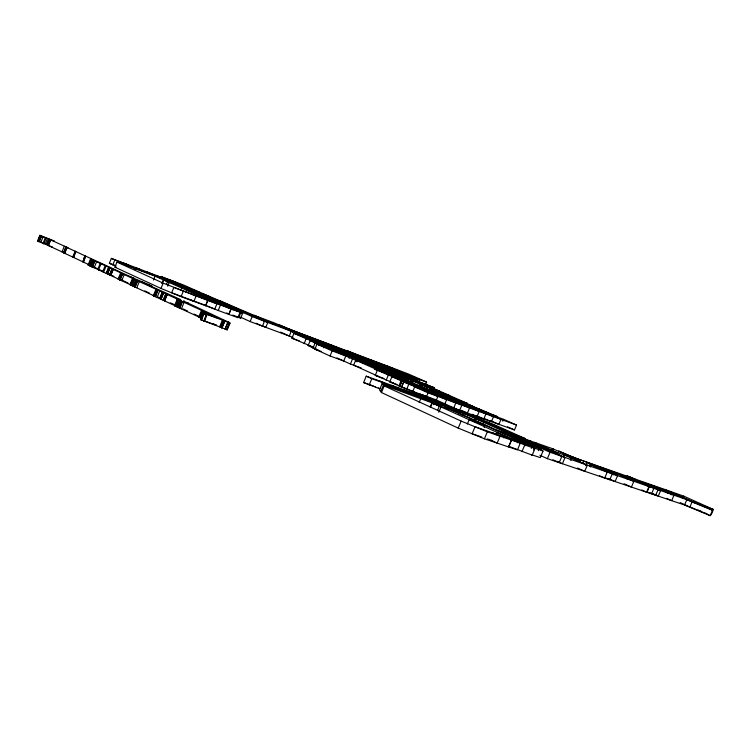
<?xml version="1.0" encoding="UTF-8"?>
<svg xmlns="http://www.w3.org/2000/svg" width="751" height="751" viewBox="0 0 751 751"><rect width="100%" height="100%" fill="white"/><g stroke="black" fill="none" stroke-linecap="round" stroke-linejoin="round"><path stroke-width="1.13" d="M39.822 235.316L41.465 236.086L39.193 241.766L37.55 240.996L39.822 235.316L52.363 240.245L54.447 241.259L50.401 239.776L48.12 245.455L65.666 253.556L63.694 252.824L66.013 247.041L67.984 247.783L50.401 239.776M40.254 235.532L37.982 241.202L40.338 235.561M38.16 241.268L40.432 235.598M38.968 241.672L41.239 235.983M39.052 241.7L41.324 236.021M43.126 236.706L40.854 242.385L43.821 243.784L46.102 238.086L41.465 236.086M46.975 244.713L46.478 244.479L48.749 238.827L49.247 239.053L46.975 244.713L45.238 244.066L47.501 238.405M48.12 245.455L50.627 239.822M49.059 245.483L48.562 245.258L50.824 239.607M61.995 251.989L64.304 246.225M63.61 252.589L65.928 246.826M64.793 253.303L67.111 247.52L75.344 251.341L73.007 257.171L64.436 253.171L66.755 247.389L66.013 247.041M83.267 260.832L84.882 255.8L82.873 261.817L72.65 257.039L75.344 251.341M73.354 257.368L75.691 251.538L74.997 251.21M73.701 257.499L75.691 251.538M89.82 265.084L83.23 262.024L85.595 256.129L84.882 255.8M83.586 262.146L85.595 256.129M101.836 264.061L93.068 260.231L90.646 266.23L92.345 266.858L88.092 265.028L90.505 259.039L92.195 259.668M88.58 265.263L91.078 259.302M88.759 265.328L91.171 259.339M89.679 265.779L92.176 259.818L89.913 265.892M93.556 260.466L91.143 266.474L93.734 260.531M92.242 266.99L94.748 261.01M101.094 263.714L98.512 269.769L99.414 270.088L92.486 267.093L94.842 261.038M94.185 267.722L96.597 261.714M97.78 269.412L100.202 263.385M105.178 265.694L122.31 273.561L120.611 272.932L118.123 279.09L119.831 279.71L102.737 271.749L105.178 265.694L100.944 263.732M103.629 272.078L106.069 266.023M115.936 266.07L109.374 263.319L111.364 258.382L179.01 284.056M106.257 273.326L108.707 267.253M106.342 273.364L108.886 267.318L110.012 267.844L107.562 273.927M107.384 273.862L109.928 267.816M112.819 264.906L114.819 259.949L111.364 258.382M109.524 274.866L111.974 268.774M109.608 274.904L112.152 268.839L113.298 269.374L110.744 275.439M110.66 275.401L113.119 269.309M116.959 262.08L163.174 283.127L216.87 303.911L214.777 309.074L181.094 296.673L161.024 288.45L114.912 267.178L116.959 262.08L121.211 262.859L131.594 266.783M118.649 279.344L121.221 273.223M118.827 279.41L121.315 273.251M119.803 279.898L122.291 273.721M119.897 279.926L122.479 273.796M122.544 273.833L134.176 279.072L132.467 278.443L129.961 284.667L131.669 285.286L120.057 280.001L122.544 273.833L120.611 272.932M121.765 280.621L124.253 274.462M134.955 269.6L135.734 267.656L139.986 269.581M130.496 284.929L133.011 278.696M130.58 284.967L133.096 278.734M130.674 284.995L133.19 278.762M131.678 285.493L134.288 279.288M132.467 278.443L137.349 280.545L135.649 279.916L133.124 286.159L134.833 286.779L131.932 285.596L134.382 279.316M133.64 286.225L135.743 281.034M133.659 286.422L136.278 280.207M133.838 286.488L136.363 280.245M134.851 286.985L137.386 280.733M134.945 287.023L137.564 280.799M137.64 280.836L157.635 289.961L155.926 289.332L153.345 295.697L155.063 296.316L135.114 287.098L137.64 280.836L135.649 279.916M136.823 287.717L139.348 281.475M153.476 280.085L155.063 276.161L209.595 300.456L207.689 300.503L205.577 305.704L206.412 305.648L171.66 292.806L173.819 287.492L231.684 309.14L202.817 297.527L204.544 298.166M153.908 295.969L156.574 289.633M154.096 296.035L156.668 289.67M155.147 296.551L157.729 290.177M155.241 296.589L157.823 290.215M155.926 289.332L178.926 299.846L177.217 299.217L174.579 305.704L176.297 306.324L155.41 296.664L157.907 290.243M161.7 283.587L163.68 279.701L162.883 281.663M157.128 297.293L159.71 290.919M161.024 288.45L163.174 283.127M159.634 298.476L162.31 292.13M159.813 298.541L162.394 292.158L163.652 292.74L161.061 299.133M166.403 284.563L167.604 281.597L163.296 279.654M160.883 299.067L163.465 292.674M160.967 299.095L163.558 292.712M167.717 286.187L169.322 282.245L167.604 281.597M163.183 300.147L165.868 293.782M163.361 300.212L165.952 293.81L167.21 294.401L164.619 300.804M164.441 300.738L167.032 294.336M164.525 300.775L167.126 294.364M181.385 288.806L182.174 286.863L164.159 279.916M175.171 305.995L177.893 299.536M175.349 306.061L177.546 300.644M176.457 306.596L179.189 300.137M176.645 306.661L179.273 300.165M179.367 300.212L181.949 301.245L180.231 300.616L177.593 307.121L179.311 307.741L176.729 306.718L179.367 300.212L177.217 299.217M181.094 296.673L183.253 291.36M178.184 307.412L180.822 300.907M178.278 307.441L181.01 300.973M185.835 292.083L186.652 290.083L202.629 296.091L201.822 298.072M182.127 301.508L179.48 308.023L182.305 301.573L203.174 311.102L201.456 310.473L198.762 317.1L201.005 318.161L203.709 311.515L201.456 310.473M198.762 317.1L200.479 317.72L179.752 308.145L182.399 301.62L180.231 300.616M181.47 308.755L184.117 302.249M193.251 292.702L194.03 290.797M196.631 293.97L197.4 292.073L172.035 280.677M197.757 294.392L198.527 292.505L252.158 316.603L403.55 373.303L419.03 379.649M199.381 317.401L202.169 310.801M199.559 317.466L202.254 310.839M200.724 318.039L203.427 311.393M205.671 305.713L207.792 300.503M200.817 318.067L203.605 311.468M184.502 301.348L183.554 301.001L229.346 322.526L227.544 321.935L230.031 323.09L227.29 329.811L200.78 319.682L203.549 312.876L219.348 318.612L204.985 312.116L204.216 314.012M201.099 319.879L203.868 313.064M201.869 319.034L203.85 314.171M205.614 312.407L204.835 314.312L205.699 312.444M203.803 321.146L206.572 314.322L203.549 312.876M204.169 321.278L206.572 314.322M204.479 321.428L206.947 314.462M207.492 306.089L218.231 310.492L220.334 305.328M219.639 326.826L222.38 320.086L207.257 314.603M220.362 327.173L223.103 320.433M220.456 327.201L223.197 320.461M220.541 327.239L223.291 320.499M221.761 327.83L224.511 321.081M221.845 327.868L224.69 321.146L230.031 323.09M221.967 327.915L224.718 321.165L222.38 320.086M218.231 310.492L228.764 314.378L230.848 309.262M228.952 314.34L231.026 309.234L240.902 312.388L238.865 317.391L237.907 317.645L228.764 314.378M227.797 322.273L225.131 329.041L227.957 322.348M226.755 329.623L229.421 322.864M226.83 329.661L229.571 322.93M237.907 317.645L239.973 312.576M241.39 313.223L242.179 311.299L216.898 299.959L205.746 295.744M238.865 317.391L240.695 318.067L242.733 313.073L221.348 304.239L238.32 311.092M293.059 337.424L250.13 321.559L252.158 316.603M272.613 324.394L273.364 322.545L273.852 322.742C301.695 334.589 330.534 343.996 358.189 356.303L357.382 358.096M292.336 332.468L293.087 330.618L349.806 351.928M312.641 346.84L291.951 338.203L293.96 333.313L320.621 343.273L332.768 348.689L306.126 338.757L293.96 333.313M296.373 334.279L297.133 332.421M304.108 343.695L306.126 338.757M318.274 350.107L308.154 345.526L310.182 340.579L336.814 350.492L411.961 383.742L388.342 375.059L377.415 370.177L375.284 375.34L391.562 382.212M317.138 349.957L313.017 348.089L315.073 343.076L319.231 344.625M317.129 343.094L317.898 341.226L303.404 334.777M316.988 344.108L332.149 350.895L345.807 355.965L343.733 360.996L330.055 355.993L314.922 349.14L316.988 344.108L323.362 346.474L310.182 340.579M322.226 343.93L322.968 342.118L331.782 345.732M322.817 345.216L323.578 343.357L309.093 336.908M323.55 347.807L324.357 345.854L337.509 351.731M330.055 355.993L332.149 350.895M344.042 352.144L344.775 350.36L388.755 366.826L403.55 373.303M349.14 358.311L349.947 356.359L325.774 347.375L312.594 341.47M336.936 357.917L350.426 364.019L352.51 358.959L375.35 367.417L374.533 369.389M355.645 361.222L356.453 359.26M355.758 361.269L356.565 359.307M357.147 357.992L357.889 356.199M357.025 361.841L357.842 359.879M369.905 362.742L370.637 360.968L357.26 355.054M379.931 388.877L363.597 382.531L366.216 376.167L435.89 401.241L435.073 403.221M369.163 385.103L371.801 378.711L384.484 383.245L379.95 381.189M376.176 370.13L376.993 368.15M376.298 370.177L377.115 368.197M377.265 370.609L378.082 368.628M380.71 391.534L383.414 384.981L431.891 402.818L506.812 436.791L511.525 440.17L508.68 446.986L484.423 438.819L458.232 428.108L381.442 392.538L379.499 389.872L382.541 382.55L397.251 389.253L407.915 393.055L397.007 388.183L412.797 394.791L454.853 409.793L419.621 393.899M386.183 380.269L388.342 375.059M381.442 392.538L384.174 385.911L382.156 383.432L392.876 387.263M391.9 373.228L392.66 371.388M412.768 391.712L389.76 381.884L391.919 376.664L415.528 385.329L432.304 392.811L408.797 384.212L391.919 376.664M390.942 387.507L391.797 385.432L400.058 389.271M399.663 386.361L401.841 381.104M399.785 386.408L401.954 381.151M401.485 387.187L403.662 381.921M401.607 387.234L403.785 381.968M407.173 381.208L407.558 378.983M407.831 381.255L408.61 379.358L401.588 376.242M406.61 389.497L408.797 384.212M410.637 382.409L411.417 380.504L410.647 382.419M411.98 382.963L412.75 381.057M411.351 393.195L412.168 391.215L435.449 399.598L475.176 417.472L444.62 406.591L504.118 433.487L517.739 438.753L508.54 435.026M412.496 392.163L414.693 386.859L503.555 419.311L516.538 425.047L514.501 429.929L451.004 407.202M413.885 394.341L414.702 392.36L429.553 398.969M418.814 382.334L419.715 380.175L418.363 379.142M414.965 394.726L415.791 392.754M419.002 385.845L419.79 383.949L419.096 385.92M419.64 386.145L420.41 384.23M420.964 386.69L421.733 384.775M423.968 387.91L424.747 386.014L427.751 387.122L414.223 380.935L378.898 367.821M425.733 384.343L426.606 382.221L425.855 381.677L408.168 373.895L347.619 350.961L354.115 353.646M419.161 402.536L420.907 398.321M426.211 388.736L427 386.849L431.994 389.065M422.503 399.513L423.348 397.476L434.651 402.583L433.796 404.639M428.952 390.135L429.741 388.229L445.456 394.782M426.296 397.129L428.07 392.839L516.538 425.047M429.516 390.586L430.314 388.671L429.741 388.229M433.731 389.562L434.472 387.769L400.133 374.176L411.877 379.377L434.472 387.769M430.145 407.033L431.9 402.827L440.997 406.948L438.8 412.243M430.548 407.399L432.304 403.174M436.096 400.649L437.861 396.406L424.522 390.445M439.288 396.537L440.114 394.538L454.402 400.893M441.044 397.317L441.87 395.317L469.948 405.615M437.495 410.581L439.26 406.329M444.254 397.138L445.061 395.204L430.314 388.671M446.911 398.114L447.718 396.19L476.819 409.088M444.47 404.864L446.648 399.607L433.346 393.665M451.614 400.208L452.412 398.274M451.717 400.245L452.524 398.312M453.66 408.15L455.819 402.949L442.555 397.035M459.706 410.318L461.856 405.146L448.61 399.241M458.73 413.932L459.574 411.914M459.809 412.881L460.626 410.919L448.328 406.526M462.1 415.125L462.935 413.116L423.066 395.139M463.236 415.519L464.071 413.519L550.042 452.262L690.244 500.833L709.282 508.634M458.232 428.108L461.152 421.095L384.174 385.911M467.347 424.033L469.14 419.715L485.052 425.301L484.17 427.432M474.66 420.691L475.505 418.664L486.564 422.597L526.761 440.677M483.146 423.677L483.982 421.677L472.576 416.542M484.423 438.819L487.343 431.816L520.283 443.128L517.467 449.868L508.521 446.854M495.989 434.322L496.777 432.426L498.476 433.017M502.748 421.236L503.555 419.311M503.621 437.795L504.419 435.89L496.777 432.426M508.934 445.878L511.375 440.048M517.608 442.78L518.397 440.903L515.12 438.903L452.083 410.393L432.67 403.174M521.936 451.689L524.752 444.958L534.994 448.488L532.206 455.153L508.699 446.282M524.855 445.747L525.644 443.869L512.989 437.542L523.287 441.137L540.955 449.107L524.62 443.174M527.024 443.118L527.878 441.072L561.861 456.355L559.223 462.654L552.858 459.762M529.774 443.006L530.619 441.006L537.143 443.578M531.267 448.375L532.055 446.498L504.419 435.89M533.576 449.962L534.365 448.056L543.029 451.051L540.279 457.631L531.586 454.702L532.206 455.153M538.279 450.647L539.18 448.488L543.029 451.051M539.903 455.247L547.366 458.645L550.042 452.262M551.844 450.675L552.661 448.722C584.419 462.597 617.904 472.097 649.38 486.695M552.454 450.929L553.271 448.976M558.031 452.872L558.847 450.938L580.298 460.523L579.472 462.494M563.344 456.908L564.189 454.899L587.301 465.179L584.738 471.281L577.557 468.033M570.281 460.025L571.126 458.007M571.051 460.288L571.896 458.27M582.767 463.555L583.593 461.602M585.545 465.639L586.784 462.71L591.788 464.953L590.652 464.55L589.826 466.512M590.633 467L591.459 465.038L590.652 464.55M607.052 471.975L607.85 470.079L618.796 474.557L611.981 471.515M613.886 475.026L614.684 473.121M626.597 478.753L627.376 476.904M627.798 479.288L628.587 477.439L642.443 482.273L641.241 481.748L668.287 491.201L690.244 500.833M649.014 486.535L646.63 492.177L687.972 506.165L687.353 505.817M547.366 458.645L646.986 492.337L649.286 486.629M667.395 493.304L668.287 491.201M671.178 494.862L672.079 492.75M682.837 498.157L683.701 496.111L713.45 509.497L711.225 514.735M689.765 507.338L692.056 501.959L686.818 499.64L684.546 505.001L710.146 515.684L712.436 510.305L706.175 506.981M231.881 308.192L224.361 304.606M226.689 307.093L227.45 307.018M114.912 267.178L116.518 267.422M481.832 437.063L472.116 433.787L475.036 426.775L509.478 438.706L524.752 444.958M487.23 438.884L492.628 440.706M527.221 444.16L528.385 444.564M692.863 501.715L713.45 509.497M516.397 439.119L527.005 442.808M645.607 484.545L649.765 485.991M523.175 442.179L533.754 445.859M496.777 430.163L531.117 442.208M571.821 456.73L575.886 458.157M577.237 458.758L630.277 477.336M633.684 478.603L683.701 496.111M542.466 447.305L580.298 460.523M637.28 480.856L641.457 482.311M530.619 441.006L524.085 438.706L518.622 436.247L525.165 438.556L495.125 425.066L463.095 412.017M552.661 448.722L534.196 442.264L555.909 452.008M363.597 382.531L373.416 385.986M200.78 319.682L216.617 325.324L213.509 323.859M226.624 329.22L224.812 328.647L227.29 329.811M397.739 388.211L398.603 388.52M423.348 397.476L413.106 393.073M427.488 397.279L429.084 397.852M392.689 382.606L393.58 382.935M389.76 381.884L397.054 384.521M409.126 389.694L398.875 386.005L401.053 380.748L419.011 387.948M203.709 311.515L206.703 312.735L204.985 312.116M375.284 375.34L383.911 378.466M490.835 414.89L496.571 417.087L492.318 415.209M454.505 401.869L445.315 398.039M127.435 282.78L127.97 282.977L121.305 279.841M350.426 364.019L361.287 367.981M454.439 399.166L482.367 411.116L436.059 394.181L401.381 378.729L413.078 383.038M462.372 402.029L467.056 403.756M308.154 345.526L313.73 347.582M465.291 403.343L469.976 405.061M88.092 265.028L89.791 265.647M461.133 402.132L466.718 404.188M468.389 404.695L473.064 406.413M421.686 387.779L440.114 394.538M180.672 299.574L146.361 284.216L151.984 286.122L147.074 283.85L132.392 277.739M313.017 348.089L316.143 349.234M477.664 408.45L497.763 416.749L485.343 412.205L417.312 382.081L428.511 386.221L467.648 403.531L456.42 399.401M474.36 407.342L479.025 409.051M314.922 349.14L321.306 351.487M469.187 405.7L474.754 407.746M476.885 408.46L481.551 410.168M413.172 385.338L426.493 390.22M110.66 274.772L110.125 274.584L113.899 276.349M478.331 409.464L480.039 410.084M482.18 410.806L486.845 412.515M387.366 372.477L399.11 376.814M438.49 391.459L449.783 395.627M394.125 375.491L407.849 380.917M291.951 338.203L299.433 340.954M410.497 381.884L398.79 377.575L344.906 353.599L396.659 372.881L408.413 378.082L357.063 358.997M437.495 391.853L458.157 400.536M377.415 370.177L401.1 378.898M418.288 385.357L424.118 387.497M436.312 391.994L453.322 398.246M410.647 382.86L422.325 387.15M451.773 397.983L457.368 400.039M112.556 268.539L113.091 268.736M37.55 240.996L41.314 242.395M42.882 242.977L45.238 244.066M46.478 244.479L48.562 245.258M43.821 243.784L43.032 243.493L45.313 237.795L46.102 238.086M48.346 245.502L52.176 246.919L51.65 246.675M386.746 370.91L390.586 372.336M383.461 369.858L388.342 371.848M374.542 366.77L407.971 379.302M407.596 378.983L424.747 386.014M129.914 276.64L134.082 278.368L85.952 256.26M428.69 387.112L440.02 391.309M232.65 315.091L237.832 317.006M373.838 363.86L374.833 364.235M403.278 375.031L382.879 366.535L405.634 375.04L417.594 380.316L403.728 375.228L390.529 369.389M385.244 368.713L385.826 368.929M351.43 356.265L346.342 354.134M223.3 305.141L234.171 309.224M357.88 355.824L362.433 357.532M230.519 308.417L229.327 307.976L242.733 313.073M406.601 374.43L426.606 382.221M109.374 263.319L115.682 265.676M323.212 344.427L316.105 341.583M325.343 345.376L320.076 343.254M273.364 322.545L254.063 315.298L267.741 321.419M255.922 316.124L202.047 293.284M211.575 299.799L246.666 312.989M287.943 328.628L292.233 330.233M253.763 316.171L293.341 331.031L279.672 324.93M352.472 353.43L357.025 355.139M114.819 259.949L127.069 264.587L124.253 263.31M188.144 287.915L200.414 292.561M118.555 262.371L155.063 276.161M174.316 281.813L175.884 282.404M226.624 312.979L228.614 313.796M698.317 510.154L701.425 511.431M689.033 506.596L705.959 513.534M461.152 421.095L487.343 431.816M170.289 302.897L175.03 304.831M419.715 380.175L399.72 371.867M692.056 501.959L712.436 510.305M407.211 374.702L386.972 365.925M693.793 502.128L664.579 489.417M371.304 360.273L385.423 366.507M386.943 368.056L399.71 373.698M461.114 401.128L489.99 413.904M652.441 485.662L673.985 495.191L671.676 500.654L666.55 498.364M353.148 353.505L367.812 359.917M349.872 352.275L363.268 358.208M375.331 363.719L388.117 369.379M403.212 376.148L412.825 380.41M487.915 413.594L500.983 419.387L498.908 424.343L490.882 420.757M423.986 387.45L440.124 393.843L436.453 392.041M386.512 369.098L389.947 370.628L380.813 366.976M640.077 481.447L660.627 490.563L658.27 496.12L653.145 493.82M384.606 368.384L387.46 369.699M480.368 410.844L493.473 416.655L491.389 421.658L484.339 418.504M637.468 480.537L658.054 489.671L655.698 495.247L650.563 492.947M364.789 359.776L376.608 365.089M636.294 480.133L640.284 481.898M456.965 400.856L469.431 406.385M633.281 479.082L653.924 488.234L651.549 493.848L646.395 491.539M378.091 365.962L389.891 371.201M472.783 408.075L485.916 413.904L483.813 418.945L476.754 415.782M327.398 343.78L341.179 349.947M393.317 373.172L400.349 376.298M449.549 398.133L462.053 403.691M352.651 355.242L365.502 360.949M466.033 405.606L479.204 411.454L477.082 416.533L472.032 414.27M388.201 371.276L395.242 374.411M364.873 361.043L376.702 366.3M384.352 369.849L391.402 372.984M456.336 402.067L469.553 407.943L467.413 413.078L461.33 410.346M369.22 363.522L433.327 392.05M375.791 366.45L376.739 366.873M410.788 382.024L411.783 382.466M618.167 474.332L633.844 481.316L631.413 487.07L624.109 483.785M334.843 348.586L347.722 354.322M348.22 354.838L360.095 360.123M680.143 502.607L686.32 505.357M300.513 333.688L312.472 339.199M400.536 378.213L403.127 379.368M344.765 353.796L353.289 357.598M594.858 465.536L617.575 475.674L615.097 481.551L608.911 478.762M419.875 387.798L425.704 390.398M507.516 426.812L514.501 429.929M589.507 463.667L612.29 473.834L609.793 479.758L605.663 477.889M391.384 375.312L402.264 380.175M405.437 381.621L422.306 389.159M312.604 340.278L324.751 345.704M591.459 465.038L607.23 472.088L604.715 478.04L599.476 475.674M276.396 324.667L291.247 331.247L289.285 336.035L280.602 332.102M381.555 371.698L355.711 360.142L353.637 365.183L378.401 376.373M330.675 349.196L352.51 358.959M414.693 386.859L428.07 392.839M315.073 343.076L319.203 344.934M220.109 300.898L267.807 322.47L265.816 327.352L261.592 325.436M641.739 489.952L646.986 492.337M243.333 311.731L264.474 321.221L262.475 326.122L256.138 323.249M207.069 295.725L214.288 298.973M487.493 422.353L565.052 457.462L562.415 463.733L557.129 461.33M168.637 279.391L191.036 289.464L134.307 268.013L125.192 263.873M163.99 277.739L172.739 281.672M162.929 277.335L161.305 276.603L184.295 285.324L209.679 296.72L179.132 285.173L227.985 306.53L220.597 303.526M226.473 306.164L228.764 307.197M166.393 279.269L178.4 284.685M170.965 281.869L156.546 275.542M182.174 286.863L221.047 304.784M509.356 434.576L523.287 441.137M410.093 390.135L412.984 391.44M412.168 391.215L414.702 392.36M518.012 439.297L521.729 440.978M146.924 271.9L160.235 277.814M423.123 396.659L442.151 405.258M310.567 346.418L313.599 347.788M139.142 269.262L140.587 269.919M423.771 398.706L403.278 389.553M191.871 294.251L196.058 296.147L193.927 301.404L189.75 299.489M240.639 317.241L250.13 321.559M238.734 317.175L240.695 318.067M493.041 433.008L500.053 436.2L497.171 443.109L491.173 440.339M366.216 376.167L371.801 378.711M378.26 387.891L380.062 388.727M374.505 386.361L375.538 386.84M187.356 302.766L188.107 303.113M186.971 302.719L188.257 303.32M76.048 251.669L85.239 255.931M94.025 260.513L94.757 260.86L90.505 259.039M225.131 328.506L226.52 329.154L224.953 328.44M107.046 273.073L109.562 274.246M93.659 266.896L102.333 270.97M144.765 290.881L149.374 293.05M157.466 296.861L160.507 298.288M182.991 308.868L187.572 311.017M194.04 314.068L199.053 316.434M63.694 252.824L64.436 253.171M82.516 261.686L83.23 262.024M98.512 269.769L102.737 271.749M118.123 279.09L120.057 280.001M129.961 284.667L131.932 285.596M133.124 286.159L135.114 287.098M153.345 295.697L155.41 296.664M174.579 305.704L176.729 306.718M177.593 307.121L179.752 308.145M90.646 266.23L92.486 267.093M693.333 501.884L695.06 502.804M705.705 513.243L710.146 515.684M532.055 446.498L534.994 448.488M629.545 476.772L626.944 475.852L635.158 479.251L629.545 476.772M143.112 282.564L141.517 281.972L144.305 283.108L143.112 282.564M392.172 370.891L337.715 350.595L324.826 344.84L379.396 365.23L392.172 370.891"/></g></svg>
